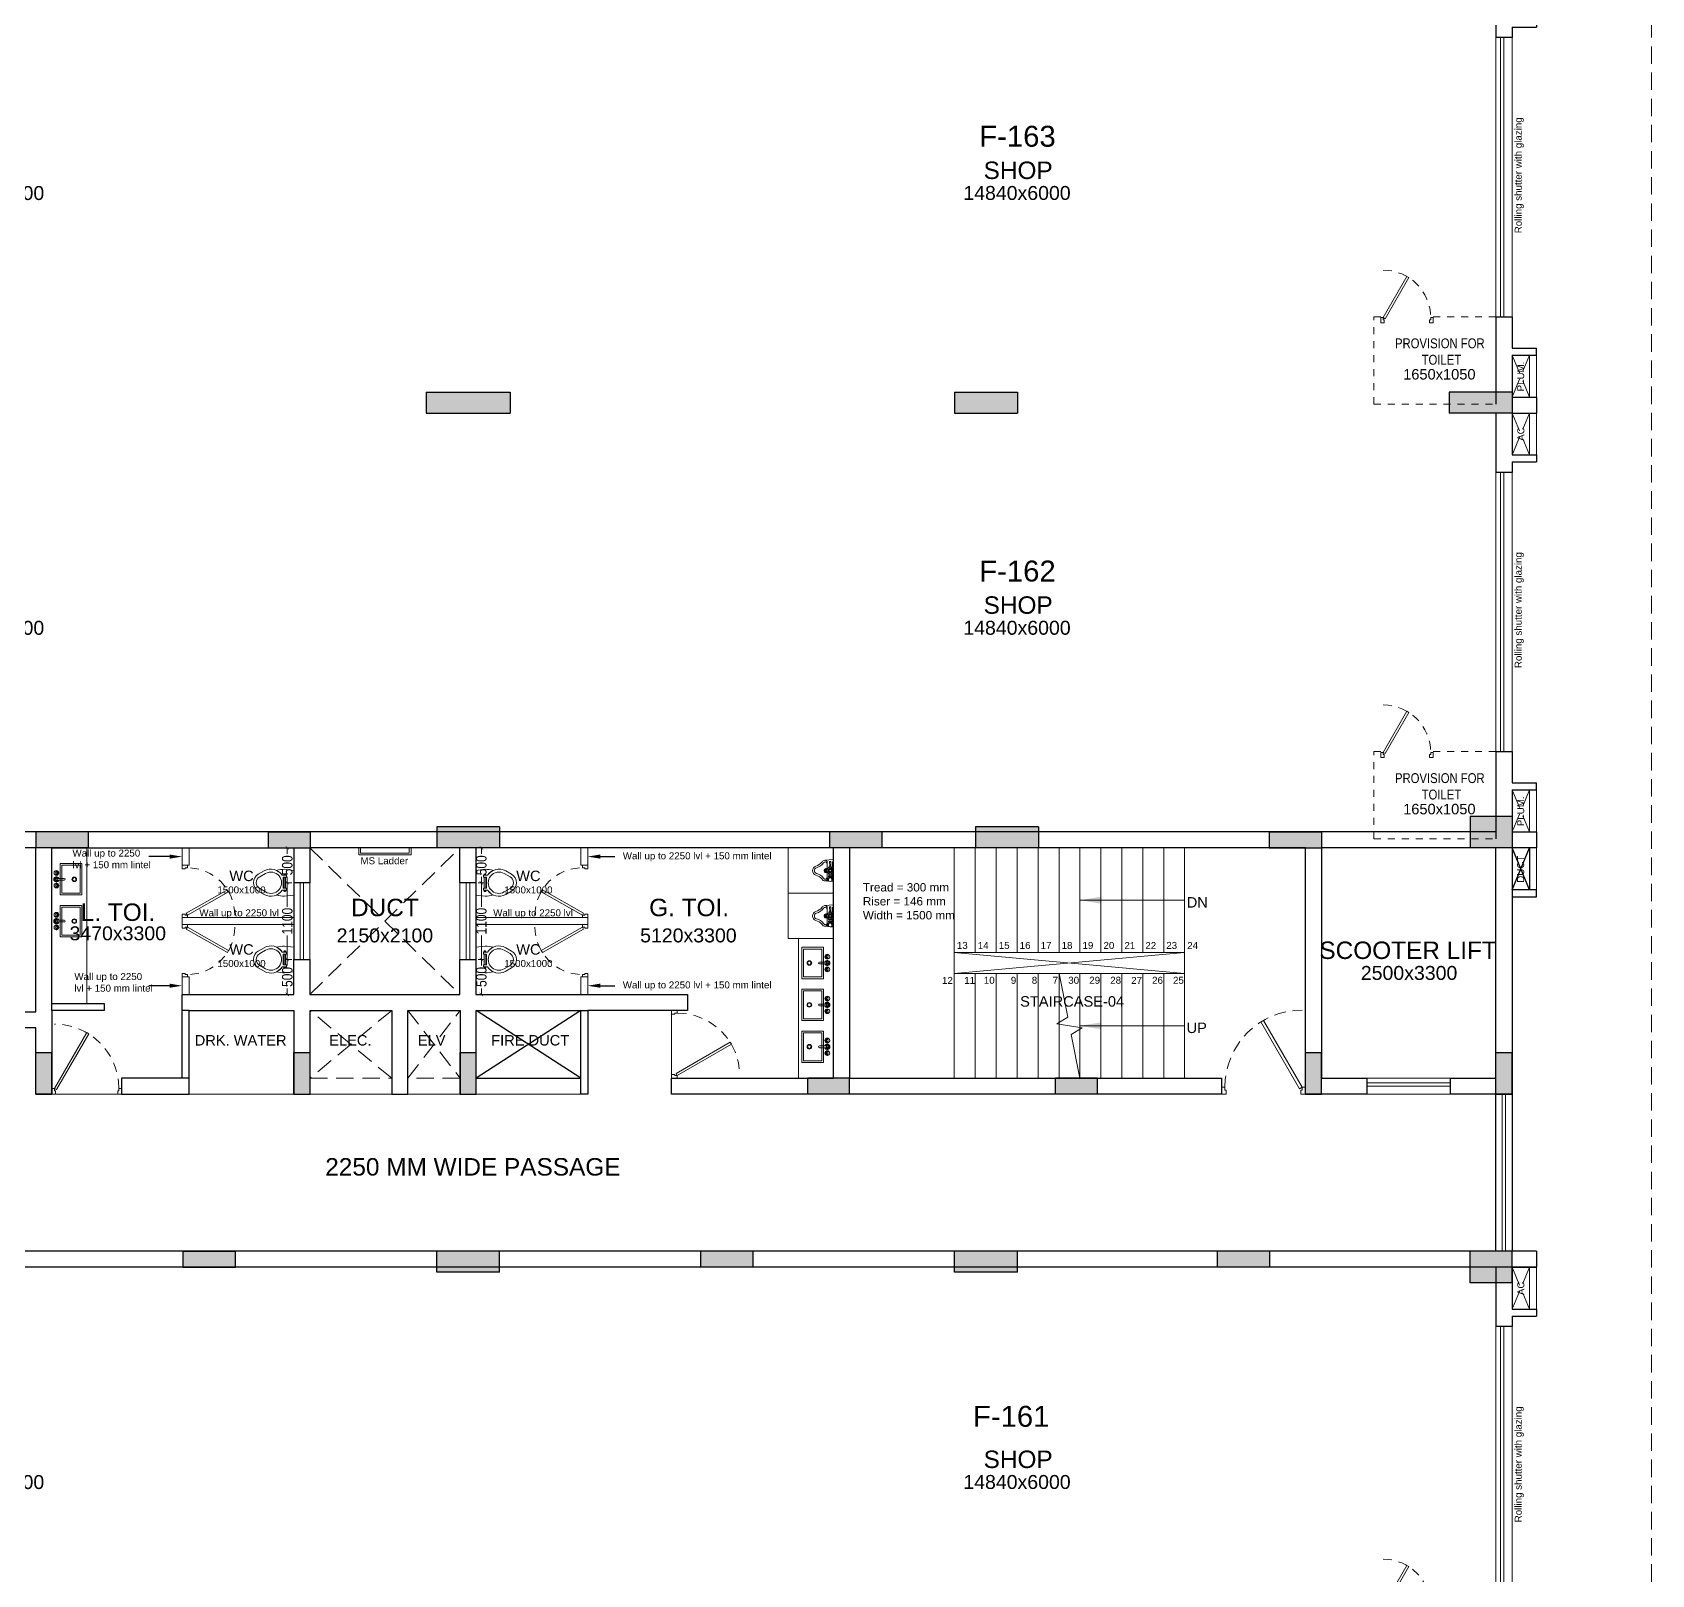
# Model space of a CAD drawing. Header units: metres. Extents: x 9819 to 10514, y 4405 to 4599.
# Drawn here: x 10173.15 to 10196.35, y 4453.6 to 4475.7 of the extents above; entities that cross this region are included whole.
import ezdxf
from ezdxf import colors
from ezdxf.entities.mleader import LeaderData, LeaderLine
from ezdxf.enums import TextEntityAlignment as Align
from ezdxf.math import Vec2, Vec3

# ---------------------------------------------------------------- set-up
doc = ezdxf.new("R2010")
doc.units = ezdxf.units.M
doc.header["$MEASUREMENT"] = 0
doc.header["$PDMODE"] = 35
doc.header["$PDSIZE"] = 0.3
doc.linetypes.add('DASHED2', pattern=[0.375, 0.25, -0.125])
doc.linetypes.add('HIDDEN', pattern=[0.375, 0.25, -0.125])
doc.layers.add('A_COL. NO', color=4, linetype='Continuous')
doc.layers.add('STRU. COL.', color=1, linetype='Continuous')
for name, color, linetype, lineweight in [('A_DIM (INT)', 8, 'Continuous', 5), ('A_DOOR-WIN', 23, 'Continuous', 9), ('A_DOTTED', 8, 'HIDDEN', 0), ('A_GLAZE', 140, 'Continuous', 5), ('A_LEDGE', 252, 'Continuous', 15), ('A_MISC', 8, 'Continuous', 20), ('A_MS', 15, 'Continuous', 9), ('A_PLUMBING FIXTURES', 8, 'Continuous', 15), ('A_SHOP NO.', 113, 'Continuous', 5), ('A_SILL 0.09', 9, 'Continuous', 9), ('A_STAIRS', 21, 'Continuous', 9), ('A_TEXT', 7, 'Continuous', 5), ('A_WALL', 7, 'Continuous', 30), ('A_Wall Hatch', 8, 'Continuous', 5), ('Doorline', 251, 'DASHED2', 13)]:
    doc.layers.add(name, color=color, linetype=linetype, lineweight=lineweight)
doc.layers.get('A_COL. NO').off()
doc.styles.add('A', font='ARIALN.TTF')
doc.styles.get("Standard").update_dxf_attribs({"font": 'arial.ttf'})
doc.dimstyles.new('DIM IN MM', dxfattribs={"dimtxt": 0.18, "dimasz": 0.075, "dimexe": 0.05, "dimexo": 0.05, "dimgap": 0.05, "dimtad": 0, "dimdec": 0, "dimlfac": 1000, "dimzin": 3, "dimdsep": 46, "dimtxsty": 'A', "dimblk1": 'ARCHTICK', "dimblk2": 'ARCHTICK', "dimsah": 1, "dimcen": 0, "dimclrd": 256, "dimclre": 256, "dimclrt": 256, "dimadec": 0, "dimazin": 0, "dimtfac": 1, "dimtdec": 0, "dimtofl": 0, "dimtmove": 1, "dimatfit": 3, "dimfxl": 1, "dimtolj": 1, "dimtzin": 0, "dimlwd": -1, "dimlwe": -1, "dimarcsym": 0})
doc.dimstyles.new('DIM IN MM SMALL', dxfattribs={"dimtxt": 0.15, "dimasz": 0.05, "dimexe": 0.03, "dimexo": 0.03, "dimgap": 0.03, "dimtad": 0, "dimdec": 0, "dimlfac": 1000, "dimzin": 3, "dimdsep": 46, "dimtxsty": 'A', "dimblk": 'ARCHTICK', "dimcen": 0, "dimclrd": 256, "dimclre": 256, "dimclrt": 256, "dimadec": 0, "dimazin": 0, "dimtfac": 1, "dimtdec": 0, "dimtofl": 0, "dimtmove": 1, "dimatfit": 3, "dimfxl": 1, "dimtolj": 1, "dimtzin": 0, "dimlwd": -1, "dimlwe": -1, "dimarcsym": 0})

# ---------------------------------------------------------------- blocks, each defined once
blk = doc.blocks.new('D 750')
at = {"layer": 'A_DOOR-WIN'}
for points in [[(-0.372, 0.665), (-0.035, 0.075), (-0.063, 0.059), (-0.4, 0.649)], [(-0.75, 0.075), (-0.75, 0), (-0.7, 0), (-0.7, 0.043), (-0.715, 0.043), (-0.715, 0.075)], [(0, 0.075), (0, 0), (-0.05, 0), (-0.05, 0.043), (-0.035, 0.043), (-0.035, 0.075)]]:
    blk.add_lwpolyline(points, close=True, dxfattribs=at)
at = {"layer": 'Doorline', "ltscale": 0.5}
blk.add_arc((-0.035, 0.075), 0.68, 90, 180, dxfattribs=at)
blk = doc.blocks.new('Typical shops 1st')
at = {"layer": 'A_DOOR-WIN'}
for p, q in [((30.095, -1.08), (30.095, -5.08)), ((30.145, -1.08), (30.145, -5.08))]:
    blk.add_line(p, q, dxfattribs=at)
at = {"layer": 'A_DOTTED'}
for p, q in [((30.51, -0.23), (30.26, -0.83)), ((30.51, -0.83), (30.26, -0.23)), ((30.51, -5.63), (30.26, -6.23)), ((30.51, -6.23), (30.26, -5.63))]:
    blk.add_line(p, q, dxfattribs=at)
at = {"layer": 'A_LEDGE'}
for p, q in [((30.51, -0.83), (30.51, -0.23)), ((30.61, -0.83), (30.61, -0.23)), ((30.51, -5.63), (30.51, -6.23)), ((30.61, -5.63), (30.61, -6.23))]:
    blk.add_line(p, q, dxfattribs=at)
at = {"layer": 'A_MISC'}
blk.add_line((28.28, -5.08), (28.38, -5.08), dxfattribs=at)
at = {"layer": 'A_MISC', "linetype": 'DASHED2', "ltscale": 0.23}
for p, q in [((28.28, -6.33), (28.28, -5.08)), ((29.13, -5.08), (30.03, -5.08)), ((28.28, -6.33), (30.03, -6.33))]:
    blk.add_line(p, q, dxfattribs=at)
at = {"layer": 'A_SILL 0.09'}
for p, q in [((30.03, -5.08), (30.03, -1.08)), ((30.26, -1.08), (30.26, -5.08))]:
    blk.add_line(p, q, dxfattribs=at)
at = {"layer": 'A_WALL'}
for p, q in [((30.61, 0), (30.61, -0.23)), ((30.03, -0.23), (30.03, -1.08)), ((30.26, -0.23), (30.61, -0.23)), ((30.26, -0.23), (30.26, -0.83)), ((30.26, -0.83), (30.61, -0.83)), ((30.61, -0.83), (30.61, -0.93)), ((30.26, -1.08), (30.03, -1.08)), ((30.26, -0.93), (30.61, -0.93)), ((30.26, -0.93), (30.26, -1.08)), ((30.03, -5.08), (30.03, -6.33)), ((30.03, -5.08), (30.26, -5.08)), ((30.26, -5.08), (30.26, -5.53)), ((30.26, -5.53), (30.61, -5.53)), ((30.61, -5.63), (30.61, -5.53)), ((30.26, -5.63), (30.26, -6.23)), ((30.26, -5.63), (30.61, -5.63)), ((30.26, -6.23), (30.61, -6.23))]:
    blk.add_line(p, q, dxfattribs=at)
at = {"layer": 'A_MISC', "xscale": -1}
blk.add_blockref('D 750', (28.38, -5.167), dxfattribs=at)
at = {"insert": (28.239, -5.39), "char_height": 0.1411, "width": 1.97366, "attachment_point": 1, "style": 'A'}
blk.add_mtext('\\pxqc;PROVISION FOR\\P TOILET ', dxfattribs=at)
at = {"layer": 'A_TEXT'}
for s, p in [('AC', (30.436, -0.531)), ('Rolling shutter with glazing', (30.399, -3.053)), ('PLUM.', (30.434, -5.936))]:
    blk.add_text(s, height=0.1, rotation=90, dxfattribs=at).set_placement(p, align=Align.CENTER)
for s, height, p in [('SHOP', 0.25, (23.185, -3.106)), ('14840x6000', 0.2, (8.463, -3.407)), ('14840x6000', 0.2, (23.168, -3.406)), ('1650x1050', 0.15, (29.219, -5.979))]:
    blk.add_text(s, height=height, dxfattribs=at).set_placement(p, align=Align.CENTER)
blk = doc.blocks.new('_ARCHTICK')
at = {"color": 0, "linetype": 'ByBlock', "const_width": 0.15}
blk.add_lwpolyline([(-0.5, -0.5), (0.5, 0.5)], dxfattribs=at)
blk = doc.blocks.new('D-900')
at = {"layer": 'A_DOOR-WIN'}
for points in [[(0.45, 0.794), (0.035, 0.075), (0.063, 0.059), (0.478, 0.778)], [(0, 0.075), (0, 0), (0.05, 0), (0.05, 0.043), (0.035, 0.043), (0.035, 0.075)], [(0.9, 0.075), (0.9, 0), (0.85, 0), (0.85, 0.043), (0.865, 0.043), (0.865, 0.075)]]:
    blk.add_lwpolyline(points, close=True, dxfattribs=at)
at = {"layer": 'Doorline', "ltscale": 0.5}
blk.add_arc((0.035, 0.075), 0.83, 0, 90, dxfattribs=at)
blk = doc.blocks.new('6P-BAMBI-flat-18')
at = {"ltscale": 0.5}
for p, q in [((0, 0.143), (0, 0.159)), ((0, 0.159), (0.123, 0.149)), ((0, 0.143), (0, 0.117)), ((0, -0.159), (0, 0.117)), ((0.006, 0.147), (0.023, 0.147)), ((0.006, 0.147), (0.006, 0.113)), ((0.006, 0.113), (0.023, 0.113)), ((0.008, 0.13), (0.021, 0.13)), ((0.014, 0.113), (0.014, 0.059)), ((0.023, 0.15), (0.023, 0.11)), ((0.023, 0.15), (0.025, 0.15)), ((0.023, 0.11), (0.028, 0.11)), ((0.025, 0.15), (0.025, 0.11)), ((0.071, 0.088), (0.026, 0.088)), ((0.026, 0.074), (0.026, 0.088)), ((0.071, 0.074), (0.026, 0.074)), ((0.026, 0.05), (0.026, 0.041)), ((0.026, 0.05), (0.07, 0.05)), ((0.028, 0.12), (0.028, 0.103)), ((0.028, 0.088), (0.028, 0.103)), ((0.028, 0.103), (0.069, 0.103)), ((0.033, 0.05), (0.033, 0.074)), ((0.048, 0.076), (0.048, 0.086)), ((0.064, 0.05), (0.064, 0.074)), ((0.068, 0.088), (0.068, 0.103)), ((0.069, 0.12), (0.069, 0.103)), ((0.069, 0.11), (0.08, 0.11)), ((0.07, 0.05), (0.07, 0.041)), ((0.071, 0.15), (0.08, 0.15)), ((0.071, 0.15), (0.071, 0.11)), ((0.071, 0.074), (0.071, 0.088)), ((0.08, 0.15), (0.08, 0.11)), ((0.086, 0.148), (0.08, 0.149)), ((0.08, 0.147), (0.09, 0.147)), ((0.08, 0.113), (0.09, 0.113)), ((0.082, 0.13), (0.088, 0.13)), ((0.09, 0.147), (0.09, 0.113)), ((0.09, 0.021), (0.09, 0.116)), ((0, -0.159), (0.123, -0.149)), ((0.014, -0.115), (0.014, -0.059)), ((0.027, -0.042), (0.027, -0.045)), ((0.037, -0.045), (0.027, -0.045)), ((0.033, -0.045), (0.033, -0.063)), ((0.033, -0.063), (0.035, -0.065)), ((0.063, -0.063), (0.033, -0.063)), ((0.061, -0.065), (0.035, -0.065)), ((0.039, -0.126), (0.041, -0.069)), ((0.039, -0.126), (0.041, -0.128)), ((0.039, -0.126), (0.057, -0.126)), ((0.041, -0.069), (0.055, -0.069)), ((0.041, -0.128), (0.055, -0.128)), ((0.057, -0.126), (0.055, -0.069)), ((0.057, -0.126), (0.055, -0.128)), ((0.059, -0.045), (0.069, -0.045)), ((0.063, -0.063), (0.061, -0.065)), ((0.063, -0.045), (0.063, -0.063)), ((0.069, -0.042), (0.069, -0.045)), ((0.09, -0.116), (0.09, -0.021))]:
    blk.add_line(p, q, dxfattribs=at)
blk.add_lwpolyline([(0.032, -0.009), (0.048, -0.018), (0.064, -0.009), (0.064, 0.009), (0.048, 0.018), (0.032, 0.009)], close=True)
for centre, radius in [((0.048, 0), 0.0469), ((0.048, 0), 0.03), ((0.048, 0), 0.029), ((0.048, 0), 0.019), ((0.048, 0), 0.016), ((0.105, 0.018), 0.004), ((0.105, 0), 0.004), ((0.118, 0.013), 0.004), ((0.123, 0), 0.004), ((0.105, -0.018), 0.004), ((0.118, -0.013), 0.004)]:
    blk.add_circle(centre, radius, dxfattribs=at)
for centre, radius, start, end in [((0.028, 0.138), 0.0223, 157.5879, 202.4121), ((0.028, 0.121), 0.0223, 157.5879, 202.4121), ((0.028, 0.059), 0.014, 180, 261.7868), ((0.001, 0.138), 0.0223, 337.5879, 22.4121), ((0.001, 0.121), 0.0223, 337.5879, 22.4121), ((0.048, 0.103), 0.0519, 63.7158, 116.2842), ((0.037, 0.059), 0.0295, 67.5879, 112.4121), ((0.037, 0.103), 0.0295, 247.5879, 292.4121), ((0.043, 0.02), 0.0304, 97.8129, 124.2621), ((0.059, 0.059), 0.0295, 67.5879, 112.4121), ((0.059, 0.103), 0.0295, 247.5879, 292.4121), ((0.053, 0.02), 0.0304, 55.7379, 82.1871), ((0.102, 0.138), 0.0223, 157.5879, 202.4121), ((0.102, 0.121), 0.0223, 157.5879, 202.4121), ((0.159, 0.11), 0.0773, 171.3259, 171.3813), ((0.068, 0.138), 0.0223, 337.5879, 22.4121), ((0.068, 0.121), 0.0223, 337.5879, 22.4121), ((0.124, 0.115), 0.0341, 91.4853, 177.6343), ((0.1, 0.119), 0.0185, 116.9779, 124.4727), ((0.119, 0.095), 0.0293, 29.0945, 168.479), ((0.105, 0), 0.03, 240, 120), ((0.105, 0), 0.025, 233.1301, 126.8699), ((0.092, 0.013), 0.004, 295.9057, 96.1735), ((0.118, 0.095), 0.0538, 31.6584, 84.8116), ((0.295, 0.223), 0.189, 217.0065, 254.7999), ((0.297, 0.227), 0.168, 217.9141, 254.9362), ((0.232, 0), 0.043, 0, 71.887), ((0.232, 0), 0.068, 0, 71.887), ((0.028, -0.059), 0.014, 94.096, 180), ((0.022, -0.115), 0.008, 180, 270), ((0.038, -0.018), 0.0275, 247.5879, 267.8858), ((0.046, -0.064), 0.00754, 193.7683, 230.2425), ((0.05, -0.064), 0.00754, 309.7575, 346.2317), ((0.059, -0.018), 0.0275, 272.1142, 292.4121), ((0.119, -0.095), 0.0293, 191.521, 330.9055), ((0.124, -0.115), 0.0341, 182.3657, 268.5147), ((0.092, -0.013), 0.004, 263.8265, 64.0943), ((0.118, -0.095), 0.0538, 275.1884, 328.3416), ((0.295, -0.223), 0.189, 105.2001, 142.9935), ((0.297, -0.227), 0.168, 105.0638, 142.0859), ((0.232, 0), 0.043, 288.113, 0), ((0.232, 0), 0.068, 288.113, 0)]:
    blk.add_arc(centre, radius, start, end, dxfattribs=at)
blk = doc.blocks.new('S7-flat-32')
at = {"ltscale": 0.5}
for p, q in [((5388.851, -19005.32), (5388.851, -19004.87)), ((5388.851, -19004.87), (5389.16, -19004.87)), ((5388.851, -19005.32), (5388.851, -19004.87)), ((5388.851, -19004.87), (5389.16, -19004.87)), ((5388.876, -19005.295), (5388.876, -19004.895)), ((5388.876, -19004.895), (5389.135, -19004.895)), ((5388.876, -19005.295), (5388.876, -19004.895)), ((5388.876, -19004.895), (5389.135, -19004.895)), ((5389.135, -19004.895), (5389.135, -19005.295)), ((5389.135, -19004.895), (5389.135, -19005.295)), ((5389.16, -19004.87), (5389.16, -19005.32)), ((5389.16, -19004.87), (5389.16, -19005.32)), ((5389.194, -19005.083), (5389.103, -19005.083)), ((5389.194, -19005.083), (5389.103, -19005.083)), ((5389.103, -19005.108), (5389.194, -19005.108)), ((5389.103, -19005.108), (5389.194, -19005.108)), ((5389.203, -19005.001), (5389.196, -19005.001)), ((5389.203, -19005.001), (5389.196, -19005.001)), ((5389.203, -19005.008), (5389.196, -19005.008)), ((5389.203, -19005.008), (5389.196, -19005.008)), ((5389.212, -19004.993), (5389.212, -19004.986)), ((5389.212, -19004.993), (5389.212, -19004.986)), ((5389.212, -19005.017), (5389.212, -19005.023)), ((5389.212, -19005.017), (5389.212, -19005.023)), ((5389.218, -19004.992), (5389.218, -19004.986)), ((5389.218, -19004.992), (5389.218, -19004.986)), ((5389.218, -19005.016), (5389.218, -19005.023)), ((5389.218, -19005.016), (5389.218, -19005.023)), ((5389.16, -19005.32), (5388.851, -19005.32)), ((5389.16, -19005.32), (5388.851, -19005.32)), ((5389.135, -19005.295), (5388.876, -19005.295)), ((5389.135, -19005.295), (5388.876, -19005.295)), ((5389.203, -19005.183), (5389.196, -19005.183)), ((5389.203, -19005.183), (5389.196, -19005.183)), ((5389.203, -19005.189), (5389.196, -19005.189)), ((5389.203, -19005.189), (5389.196, -19005.189)), ((5389.212, -19005.174), (5389.212, -19005.167)), ((5389.212, -19005.174), (5389.212, -19005.167)), ((5389.212, -19005.198), (5389.212, -19005.205)), ((5389.212, -19005.198), (5389.212, -19005.205)), ((5389.218, -19005.174), (5389.218, -19005.167)), ((5389.218, -19005.174), (5389.218, -19005.167)), ((5389.218, -19005.198), (5389.218, -19005.205)), ((5389.218, -19005.198), (5389.218, -19005.205))]:
    blk.add_line(p, q, dxfattribs=at)
for centre, radius in [((5388.959, -19005.095), 0.0326), ((5388.959, -19005.095), 0.0326), ((5388.959, -19005.095), 0.025), ((5388.959, -19005.095), 0.025), ((5389.215, -19005.005), 0.0344), ((5389.215, -19005.005), 0.0344), ((5389.19, -19005.005), 0.00699), ((5389.19, -19005.005), 0.00699), ((5389.215, -19005.005), 0.0125), ((5389.215, -19005.005), 0.0125), ((5389.215, -19005.095), 0.0125), ((5389.215, -19005.095), 0.0125), ((5389.215, -19004.98), 0.00699), ((5389.215, -19004.98), 0.00699), ((5389.215, -19005.03), 0.00699), ((5389.215, -19005.03), 0.00699), ((5389.215, -19005.186), 0.0344), ((5389.215, -19005.186), 0.0344), ((5389.19, -19005.186), 0.00699), ((5389.19, -19005.186), 0.00699), ((5389.215, -19005.186), 0.0125), ((5389.215, -19005.186), 0.0125), ((5389.215, -19005.161), 0.00699), ((5389.215, -19005.161), 0.00699), ((5389.215, -19005.211), 0.00699), ((5389.215, -19005.211), 0.00699)]:
    blk.add_circle(centre, radius, dxfattribs=at)
for centre, radius, start, end in [((5389.103, -19005.095), 0.0125, 90, 270), ((5389.103, -19005.095), 0.0125, 90, 270), ((5389.215, -19005.095), 0.0375, 199.6514, 160.3603), ((5389.215, -19005.095), 0.0375, 199.6514, 160.3603), ((5389.215, -19005.005), 0.025, 106.2342, 163.9047), ((5389.215, -19005.005), 0.025, 106.2342, 163.9047), ((5389.215, -19005.005), 0.025, 196.12, 254.0884), ((5389.215, -19005.005), 0.025, 196.12, 254.0884), ((5389.215, -19005.095), 0.025, 210.3431, 149.7554), ((5389.215, -19005.095), 0.025, 210.3431, 149.7554), ((5389.215, -19005.186), 0.025, 106.4413, 164.0789), ((5389.215, -19005.186), 0.025, 106.4413, 164.0789), ((5389.215, -19005.186), 0.025, 195.2407, 254.2093), ((5389.215, -19005.186), 0.025, 195.2407, 254.2093)]:
    blk.add_arc(centre, radius, start, end, dxfattribs=at)
blk = doc.blocks.new('S6-flat-17')
for points in [[(-5389.254, -19005.94), (-5389.254, -19006.294), (-5389.12, -19006.308, 0.073039), (-5389.008, -19006.292, -0.137864), (-5389.088, -19006.223), (-5389.114, -19006.223), (-5389.114, -19006.228), (-5389.111, -19006.228, -1), (-5389.139, -19006.228), (-5389.136, -19006.228), (-5389.136, -19006.223), (-5389.147, -19006.223), (-5389.147, -19006.195), (-5389.136, -19006.195), (-5389.136, -19006.038), (-5389.147, -19006.038), (-5389.147, -19006.01), (-5389.136, -19006.01), (-5389.136, -19006.004), (-5389.139, -19006.004, -1), (-5389.111, -19006.004), (-5389.114, -19006.004), (-5389.114, -19006.01), (-5389.088, -19006.01, -0.137864), (-5389.008, -19005.941, 0.073039), (-5389.12, -19005.924)], [(-5389.088, -19006.01), (-5389.147, -19006.01), (-5389.147, -19006.038), (-5389.103, -19006.038), (-5389.103, -19006.195), (-5389.147, -19006.195), (-5389.147, -19006.223), (-5389.088, -19006.223, 0.397822), (-5388.828, -19006.285), (-5388.744, -19006.237, 0.57735), (-5388.744, -19005.996), (-5388.828, -19005.948, 0.397822)], [(-5389.139, -19006.004), (-5389.136, -19006.004), (-5389.111, -19006.004, 1)], [(-5388.849, -19006.249), (-5388.765, -19006.201, 0.57735), (-5388.765, -19006.032), (-5388.849, -19005.984, 1.732051)], [(-5389.139, -19006.228, 1), (-5389.111, -19006.228), (-5389.114, -19006.228)]]:
    blk.add_lwpolyline(points, format="xyb", close=True)
blk.add_lwpolyline([(-5389.136, -19006.038), (-5389.136, -19006.195), (-5389.114, -19006.195), (-5389.114, -19006.038)], close=True)
blk = doc.blocks.new('*D4039')
at = {"layer": 'A_DIM (INT)', "transparency": 16777216}
for p, q in [((10176.863, 4464.013), (10176.77, 4464.013)), ((10176.8, 4464.013), (10176.8, 4463.928)), ((10176.863, 4463.513), (10176.77, 4463.513)), ((10176.8, 4463.513), (10176.8, 4463.597))]:
    blk.add_line(p, q, dxfattribs=at)
at = {"layer": 'Defpoints', "color": 0, "transparency": 16777216}
for p in [(10176.893, 4464.013), (10176.8, 4463.513), (10176.893, 4463.513)]:
    blk.add_point(p, dxfattribs=at)
at = {"layer": 'A_DIM (INT)', "transparency": 16777216, "xscale": 0.05, "yscale": 0.05, "zscale": 0.05}
for p, rotation in [((10176.8, 4464.013), 90), ((10176.8, 4463.513), 270)]:
    blk.add_blockref('_ARCHTICK', p, dxfattribs=dict(at, rotation=rotation))
at = {"layer": 'A_DIM (INT)', "transparency": 16777216, "insert": (10176.8, 4463.763), "char_height": 0.15, "attachment_point": 5, "rotation": 90, "style": 'A'}
blk.add_mtext('\\A1;500', dxfattribs=at)
blk = doc.blocks.new('*D4040')
at = {"layer": 'A_DIM (INT)', "transparency": 16777216}
for p, q in [((10176.863, 4462.413), (10176.77, 4462.413)), ((10176.8, 4462.413), (10176.8, 4462.328)), ((10176.863, 4461.913), (10176.77, 4461.913)), ((10176.8, 4461.913), (10176.8, 4461.997))]:
    blk.add_line(p, q, dxfattribs=at)
at = {"layer": 'Defpoints', "color": 0, "transparency": 16777216}
for p in [(10176.8, 4462.413), (10176.893, 4462.413), (10176.893, 4461.913)]:
    blk.add_point(p, dxfattribs=at)
at = {"layer": 'A_DIM (INT)', "transparency": 16777216, "xscale": 0.05, "yscale": 0.05, "zscale": 0.05}
for p, rotation in [((10176.8, 4462.413), 90), ((10176.8, 4461.913), 270)]:
    blk.add_blockref('_ARCHTICK', p, dxfattribs=dict(at, rotation=rotation))
at = {"layer": 'A_DIM (INT)', "transparency": 16777216, "insert": (10176.8, 4462.163), "char_height": 0.15, "attachment_point": 5, "rotation": 90, "style": 'A'}
blk.add_mtext('\\A1;500', dxfattribs=at)
blk = doc.blocks.new('*D4041')
at = {"layer": 'A_DIM (INT)', "transparency": 16777216}
for p, q in [((10179.533, 4462.413), (10179.61, 4462.413)), ((10179.58, 4462.413), (10179.58, 4462.328)), ((10179.533, 4461.913), (10179.61, 4461.913)), ((10179.58, 4461.913), (10179.58, 4461.997))]:
    blk.add_line(p, q, dxfattribs=at)
at = {"layer": 'Defpoints', "color": 0, "transparency": 16777216}
for p in [(10179.503, 4462.413), (10179.58, 4462.413), (10179.503, 4461.913)]:
    blk.add_point(p, dxfattribs=at)
at = {"layer": 'A_DIM (INT)', "transparency": 16777216, "xscale": 0.05, "yscale": 0.05, "zscale": 0.05}
for p, rotation in [((10179.58, 4462.413), 90), ((10179.58, 4461.913), 270)]:
    blk.add_blockref('_ARCHTICK', p, dxfattribs=dict(at, rotation=rotation))
at = {"layer": 'A_DIM (INT)', "transparency": 16777216, "insert": (10179.58, 4462.163), "char_height": 0.15, "attachment_point": 5, "rotation": 90, "style": 'A'}
blk.add_mtext('\\A1;500', dxfattribs=at)
blk = doc.blocks.new('*D4042')
at = {"layer": 'A_DIM (INT)', "transparency": 16777216}
for p, q in [((10179.533, 4464.013), (10179.61, 4464.013)), ((10179.58, 4464.013), (10179.58, 4463.928)), ((10179.533, 4463.513), (10179.61, 4463.513)), ((10179.58, 4463.513), (10179.58, 4463.597))]:
    blk.add_line(p, q, dxfattribs=at)
at = {"layer": 'Defpoints', "color": 0, "transparency": 16777216}
for p in [(10179.503, 4464.013), (10179.503, 4463.513), (10179.58, 4463.513)]:
    blk.add_point(p, dxfattribs=at)
at = {"layer": 'A_DIM (INT)', "transparency": 16777216, "xscale": 0.05, "yscale": 0.05, "zscale": 0.05}
for p, rotation in [((10179.58, 4464.013), 90), ((10179.58, 4463.513), 270)]:
    blk.add_blockref('_ARCHTICK', p, dxfattribs=dict(at, rotation=rotation))
at = {"layer": 'A_DIM (INT)', "transparency": 16777216, "insert": (10179.58, 4463.763), "char_height": 0.15, "attachment_point": 5, "rotation": 90, "style": 'A'}
blk.add_mtext('\\A1;500', dxfattribs=at)
blk = doc.blocks.new('*D4043')
at = {"layer": 'A_DIM (INT)', "transparency": 16777216}
for p, q in [((10179.533, 4463.513), (10179.61, 4463.513)), ((10179.58, 4463.513), (10179.58, 4463.17)), ((10179.58, 4462.413), (10179.58, 4462.755)), ((10179.533, 4462.413), (10179.61, 4462.413))]:
    blk.add_line(p, q, dxfattribs=at)
at = {"layer": 'Defpoints', "color": 0, "transparency": 16777216}
for p in [(10179.503, 4463.513), (10179.503, 4462.413), (10179.58, 4462.413)]:
    blk.add_point(p, dxfattribs=at)
at = {"layer": 'A_DIM (INT)', "transparency": 16777216, "xscale": 0.05, "yscale": 0.05, "zscale": 0.05}
for p, rotation in [((10179.58, 4463.513), 90), ((10179.58, 4462.413), 270)]:
    blk.add_blockref('_ARCHTICK', p, dxfattribs=dict(at, rotation=rotation))
at = {"layer": 'A_DIM (INT)', "transparency": 16777216, "insert": (10179.58, 4462.963), "char_height": 0.15, "attachment_point": 5, "rotation": 90, "style": 'A'}
blk.add_mtext('\\A1;1100', dxfattribs=at)
blk = doc.blocks.new('*D4044')
at = {"layer": 'A_DIM (INT)', "transparency": 16777216}
for p, q in [((10176.863, 4463.513), (10176.77, 4463.513)), ((10176.8, 4463.513), (10176.8, 4463.17)), ((10176.8, 4462.413), (10176.8, 4462.755)), ((10176.863, 4462.413), (10176.77, 4462.413))]:
    blk.add_line(p, q, dxfattribs=at)
at = {"layer": 'Defpoints', "color": 0, "transparency": 16777216}
for p in [(10176.8, 4463.513), (10176.893, 4463.513), (10176.893, 4462.413)]:
    blk.add_point(p, dxfattribs=at)
at = {"layer": 'A_DIM (INT)', "transparency": 16777216, "xscale": 0.05, "yscale": 0.05, "zscale": 0.05}
for p, rotation in [((10176.8, 4463.513), 90), ((10176.8, 4462.413), 270)]:
    blk.add_blockref('_ARCHTICK', p, dxfattribs=dict(at, rotation=rotation))
at = {"layer": 'A_DIM (INT)', "transparency": 16777216, "insert": (10176.8, 4462.963), "char_height": 0.15, "attachment_point": 5, "rotation": 90, "style": 'A'}
blk.add_mtext('\\A1;1100', dxfattribs=at)
blk = doc.blocks.new('col')
at = {"linetype": 'Continuous'}
blk.add_hatch(color=256, dxfattribs=at).paths.add_polyline_path([(0, 0), (1, 0), (1, 1), (0, 1), (0, 0)])
at = {"linetype": 'Continuous', "lineweight": 25}
for p, q in [((0, 1), (1, 1)), ((0, 1), (0, 0)), ((1, 1), (1, 0)), ((0, 0), (1, 0))]:
    blk.add_line(p, q, dxfattribs=at)
blk = doc.blocks.new('WING-F REVISED COLU.')
at = {"layer": 'STRU. COL.', "zscale": 0.23}
for p, xscale, yscale in [((5546.898, -8860.856), 1.2, 0.3), ((5554.468, -8860.856), 0.9, 0.3), ((5562.453, -8860.856), -0.9, 0.3), ((5547.948, -8867.086), -0.9, 0.3), ((5555.668, -8867.086), -0.9, 0.3), ((5562.453, -8867.086), -0.6, 0.45), ((5544.633, -8867.086), 0.6, 0.23), ((5553.423, -8867.086), -0.75, 0.23)]:
    blk.add_blockref('col', p, dxfattribs=dict(at, xscale=xscale, yscale=yscale))
at = {"layer": 'STRU. COL.'}
for p, xscale, yscale, zscale, rotation in [((5541.303, -8866.856), 0.2300000000000001, 0.7500000000000002, 0.2300000000000001, 270), ((5559.723, -8866.856), -0.2300000000000001, 0.7500000000000004, 0.23, 90), ((5541.533, -8870.616), 0.6000000000000001, 0.2300000000000001, 0.23, 90), ((5545.233, -8870.616), 0.6000000000000001, 0.2300000000000001, 0.23, 90), ((5547.613, -8870.616), 0.6000000000000001, 0.2300000000000001, 0.23, 90), ((5559.723, -8870.616), 0.6000000000000001, 0.2300000000000001, 0.23, 90), ((5562.453, -8870.616), 0.6000000000000001, 0.2300000000000001, 0.23, 90), ((5552.963, -8870.386), 0.6, 0.23, 0.23, 180), ((5556.515, -8870.386), 0.6, 0.23, 0.23, 180), ((5543.413, -8872.866), -0.75, 0.23, 0.23, 180), ((5547.948, -8872.866), 0.9, 0.3, 0.23, 180), ((5551.583, -8872.866), 0.75, 0.23, 0.23, 180), ((5555.368, -8872.866), 0.9, 0.3, 0.23, 180), ((5558.985, -8872.866), 0.75, 0.23, 0.23, 180), ((5562.453, -8872.866), 0.6, 0.45, 0.23, 180)]:
    blk.add_blockref('col', p, dxfattribs=dict(at, xscale=xscale, yscale=yscale, zscale=zscale, rotation=rotation))

msp = doc.modelspace()

# ---------------------------------------------------------------- linework, layer by layer
at = {"layer": 'A_DOOR-WIN'}
for p, q in [((10193.4655, 4460.6478), (10192.2655, 4460.6478)), ((10193.4655, 4460.5978), (10192.2655, 4460.5978))]:
    msp.add_line(p, q, dxfattribs=at)
at = {"layer": 'A_DOTTED'}
for p, q in [((10177.1231, 4464.0128), (10179.2731, 4461.9128)), ((10177.1231, 4461.9128), (10179.2731, 4464.0128))]:
    msp.add_line(p, q, dxfattribs=at)
for points in [[(10194.3455, 4418.6228), (10196.3455, 4418.6228), (10196.3455, 4496.9328), (10162.4355, 4496.9328), (10162.4355, 4464.2428), (10150.6355, 4464.2428), (10150.6355, 4496.9328), (10116.7255, 4496.9328), (10116.7255, 4464.2428), (10104.9255, 4464.2428), (10104.9255, 4496.9328), (10071.0155, 4496.9328), (10071.0155, 4424.8528), (10104.9255, 4424.8528), (10104.9255, 4458.0028), (10116.7255, 4458.0028), (10116.7255, 4418.6228), (10150.6355, 4418.6228), (10150.6355, 4458.0028), (10162.4355, 4458.0028), (10162.4355, 4418.6228), (10196.3455, 4418.6228)], [(10178.2955, 4461.6828), (10177.1255, 4460.7128), (10178.2955, 4460.7128), (10177.1255, 4461.6828)], [(10178.5255, 4461.6828), (10179.2755, 4460.7128), (10178.5255, 4460.7128), (10179.2755, 4461.6828)]]:
    msp.add_lwpolyline(points, dxfattribs=at)
at = {"layer": 'A_DOTTED', "linetype": 'Continuous'}
for points in [[(10186.3555, 4464.0128), (10186.3555, 4462.5128), (10189.6555, 4462.2128), (10189.6555, 4460.7128)], [(10189.6555, 4464.0128), (10189.6555, 4462.5128), (10186.3555, 4462.2128), (10186.3555, 4460.7128)]]:
    msp.add_lwpolyline(points, dxfattribs=at)
at = {"layer": 'A_GLAZE'}
for p, q in [((10176.9831, 4462.4128), (10176.9831, 4463.5128)), ((10177.0331, 4462.4128), (10177.0331, 4463.5128)), ((10179.3631, 4462.4128), (10179.3631, 4463.5128)), ((10179.4131, 4462.4128), (10179.4131, 4463.5128)), ((10194.2024, 4460.4828), (10194.2024, 4458.2328)), ((10194.2524, 4460.4828), (10194.2524, 4458.2328))]:
    msp.add_line(p, q, dxfattribs=at)
at = {"layer": 'A_LEDGE'}
msp.add_line((10194.6955, 4463.4128), (10194.6955, 4464.0128), dxfattribs=at)
at = {"layer": 'A_MS'}
msp.add_lwpolyline([(10177.8481, 4464.0128), (10177.8481, 4463.9378), (10178.5481, 4463.9378), (10178.5481, 4464.0128), (10178.5731, 4464.0128), (10178.5731, 4463.9128), (10177.8231, 4463.9128), (10177.8231, 4464.0128)], close=True, dxfattribs=at)
at = {"layer": 'A_PLUMBING FIXTURES', "ltscale": 0.5}
msp.add_line((10173.9255, 4464.0128), (10173.9255, 4461.7828), dxfattribs=at)
at = {"layer": 'A_PLUMBING FIXTURES'}
msp.add_line((10184.1255, 4462.7128), (10184.1255, 4460.7128), dxfattribs=at)
for points in [[(10184.6255, 4464.0128), (10183.9755, 4464.0128), (10183.9755, 4463.3628), (10184.6255, 4463.3628)], [(10184.6255, 4463.3628), (10183.9755, 4463.3628), (10183.9755, 4462.7128), (10184.6255, 4462.7128)]]:
    msp.add_lwpolyline(points, close=True, dxfattribs=at)
at = {"layer": 'A_SILL 0.09'}
for p, q in [((10177.1231, 4462.4128), (10177.1231, 4463.5128)), ((10179.2731, 4462.4128), (10179.2731, 4463.5128)), ((10182.3055, 4460.7128), (10182.3055, 4461.6828)), ((10192.2655, 4460.7128), (10193.4655, 4460.7128)), ((10174.4255, 4460.4828), (10173.4255, 4460.4828)), ((10176.8955, 4460.4828), (10175.3955, 4460.4828)), ((10178.2955, 4460.4828), (10177.1255, 4460.4828)), ((10179.2755, 4460.4828), (10178.5255, 4460.4828)), ((10181.0055, 4460.4828), (10179.5055, 4460.4828)), ((10193.4655, 4460.4828), (10192.2655, 4460.4828)), ((10194.1155, 4460.4828), (10194.1155, 4458.2328)), ((10194.3455, 4460.4828), (10194.3455, 4458.2328))]:
    msp.add_line(p, q, dxfattribs=at)
at = {"layer": 'A_STAIRS'}
for p, q in [((10186.6555, 4462.5128), (10186.6555, 4464.0128)), ((10186.9555, 4462.5128), (10186.9555, 4464.0128)), ((10187.2555, 4462.5128), (10187.2555, 4464.0128)), ((10187.5555, 4462.5128), (10187.5555, 4464.0128)), ((10187.8555, 4462.5128), (10187.8555, 4464.0128)), ((10188.1555, 4462.5128), (10188.1555, 4464.0128)), ((10188.4555, 4462.5128), (10188.4555, 4464.0128)), ((10188.7555, 4462.5128), (10188.7555, 4464.0128)), ((10189.0555, 4462.5128), (10189.0555, 4464.0128)), ((10189.3555, 4462.5128), (10189.3555, 4464.0128)), ((10186.6555, 4462.2128), (10186.6555, 4460.7128)), ((10186.9555, 4462.2128), (10186.9555, 4460.7128)), ((10187.2555, 4462.2128), (10187.2555, 4460.7128)), ((10187.5555, 4462.2128), (10187.5555, 4460.7128)), ((10188.4555, 4462.2128), (10188.4555, 4460.7128)), ((10188.7555, 4462.2128), (10188.7555, 4460.7128)), ((10189.0555, 4462.2128), (10189.0555, 4460.7128)), ((10189.3555, 4462.2128), (10189.3555, 4460.7128))]:
    msp.add_line(p, q, dxfattribs=at)
msp.add_lwpolyline([(10189.6555, 4462.2128), (10186.3555, 4462.2128), (10186.3555, 4462.5128), (10189.6555, 4462.5128)], close=True, dxfattribs=at)
at = {"layer": 'A_STAIRS', "linetype": 'Continuous'}
msp.add_lwpolyline([(10187.8555, 4460.7128), (10187.8555, 4462.2128), (10187.981, 4461.5854), (10187.8248, 4461.4904), (10188.1861, 4461.4352), (10188.03, 4461.3402), (10188.1555, 4460.7128), (10188.1555, 4462.2128)], dxfattribs=at)
at = {"layer": 'A_WALL'}
for p, q in [((10194.1155, 4464.2428), (10164.6655, 4464.2428)), ((10194.6955, 4458.2328), (10164.0855, 4458.2328)), ((10194.6955, 4458.0028), (10164.0855, 4458.0028))]:
    msp.add_line(p, q, dxfattribs=at)
for points in [[(10194.6955, 4464.2428), (10194.6955, 4464.0128), (10194.3455, 4464.0128), (10194.3455, 4463.4128), (10194.5955, 4464.0128), (10194.5955, 4463.4128), (10194.3455, 4464.0128)], [(10173.4255, 4461.6828), (10173.4255, 4460.4828), (10173.1955, 4460.4828), (10173.1955, 4461.4328), (10172.6455, 4461.4328), (10172.6455, 4461.6628), (10173.1955, 4461.6628), (10173.1955, 4464.0128), (10171.1955, 4464.0128), (10171.1955, 4461.6628), (10171.7455, 4461.6628), (10171.7455, 4461.4328), (10171.1955, 4461.4328), (10171.1955, 4460.4828), (10166.0355, 4460.4828), (10166.0355, 4460.7128), (10170.9655, 4460.7128), (10170.9655, 4464.0128), (10164.6655, 4464.0128), (10164.6655, 4460.7128), (10165.0355, 4460.7128), (10165.0355, 4460.4828), (10164.4355, 4460.4828), (10164.4355, 4463.3128)], [(10173.4255, 4461.7828), (10173.4255, 4464.0128), (10176.8931, 4464.0128), (10176.8931, 4463.5128), (10176.8931, 4462.4128)], [(10194.3455, 4463.3128), (10194.3455, 4460.4828), (10193.4655, 4460.4828), (10193.4655, 4460.7128), (10194.1155, 4460.7128), (10194.1155, 4464.0128), (10191.6155, 4464.0128), (10191.6155, 4460.7128), (10192.2655, 4460.7128), (10192.2655, 4460.4828), (10191.3855, 4460.4828), (10191.3855, 4464.0128), (10184.8555, 4464.0128), (10184.8555, 4460.7128), (10190.1855, 4460.7128), (10190.1855, 4460.4828), (10182.3055, 4460.4828), (10182.3055, 4460.7128), (10184.6255, 4460.7128), (10184.6255, 4464.0128), (10179.5031, 4464.0128), (10179.5031, 4463.5128), (10179.2731, 4463.5128), (10179.2731, 4464.0128), (10177.1231, 4464.0128), (10177.1231, 4463.5128), (10176.8931, 4463.5128)], [(10179.5031, 4463.5128), (10179.5031, 4462.4128), (10179.5031, 4461.9128), (10181.1031, 4461.9128)], [(10175.3955, 4460.7128), (10175.2955, 4460.7128), (10175.2955, 4461.9128), (10176.8931, 4461.9128), (10176.8931, 4462.4128), (10177.1231, 4462.4128), (10177.1231, 4461.9128), (10179.2731, 4461.9128), (10179.2731, 4462.4128), (10179.5031, 4462.4128)], [(10181.1055, 4461.9128), (10182.5355, 4461.9128), (10182.5355, 4461.6828), (10181.1055, 4461.6828)], [(10175.2955, 4460.7128), (10174.4255, 4460.7128), (10174.4255, 4460.4828), (10175.3955, 4460.4828), (10175.3955, 4461.6828), (10175.2955, 4461.6828)], [(10175.3955, 4461.6828), (10176.8955, 4461.6828), (10176.8955, 4460.4828), (10177.1255, 4460.4828), (10177.1255, 4461.6828), (10178.2955, 4461.6828), (10178.2955, 4460.4828), (10178.5255, 4460.4828), (10178.5255, 4461.6828), (10179.2755, 4461.6828), (10179.2755, 4460.4828), (10179.5055, 4460.4828), (10179.5055, 4461.6828), (10181.0055, 4461.6828), (10179.5055, 4460.7128), (10181.0055, 4460.7128), (10179.5055, 4461.6828)]]:
    msp.add_lwpolyline(points, dxfattribs=at)
at = {"layer": 'A_WALL', "lineweight": 20}
for points in [[(10175.2931, 4463.7628), (10175.2931, 4464.0128), (10175.3931, 4464.0128), (10175.3931, 4463.7628)], [(10181.1031, 4463.7628), (10181.1031, 4464.0128), (10181.0031, 4464.0128), (10181.0031, 4463.7628)], [(10176.8931, 4463.0128), (10176.8931, 4462.9128), (10175.2931, 4462.9128), (10175.2931, 4463.0128)], [(10179.5031, 4463.0128), (10179.5031, 4462.9128), (10181.1031, 4462.9128), (10181.1031, 4463.0128)], [(10175.2931, 4462.1628), (10175.2931, 4461.9128), (10175.3931, 4461.9128), (10175.3931, 4462.1628)], [(10181.1031, 4462.1628), (10181.1031, 4461.9128), (10181.0031, 4461.9128), (10181.0031, 4462.1628)]]:
    msp.add_lwpolyline(points, close=True, dxfattribs=at)
at = {"layer": 'A_WALL'}
for points in [[(10194.3455, 4463.4128), (10194.3455, 4463.3128), (10194.6955, 4463.3128), (10194.6955, 4463.4128)], [(10174.1755, 4461.6828), (10173.4255, 4461.6828), (10173.4255, 4461.7828), (10174.1755, 4461.7828)], [(10181.0055, 4460.4828), (10181.0055, 4461.6828), (10181.1055, 4461.6828), (10181.1055, 4460.4828)], [(10194.1155, 4460.4828), (10194.3455, 4460.4828), (10194.3455, 4458.2328), (10194.1155, 4458.2328)]]:
    msp.add_lwpolyline(points, close=True, dxfattribs=at)

# ---------------------------------------------------------------- block references
at = {"layer": 'A_COL. NO'}
msp.add_blockref('WING-F REVISED COLU.', (4631.8927, 13331.0986), dxfattribs=at)
at = {"layer": 'A_DOOR-WIN'}
for p, rotation in [((10175.2931, 4463.0128), 270), ((10181.1031, 4462.9128), 90.00000000000001)]:
    msp.add_blockref('D 750', p, dxfattribs=dict(at, rotation=rotation))
at = {"layer": 'A_DOOR-WIN', "xscale": -1}
for p, rotation in [((10181.1031, 4463.0128), 90), ((10175.2931, 4462.9128), 270)]:
    msp.add_blockref('D 750', p, dxfattribs=dict(at, rotation=rotation))
at = {"layer": 'A_DOOR-WIN', "xscale": -1.077777777727252, "yscale": 1.077777777727252, "zscale": 1.077777777727252, "rotation": 270}
msp.add_blockref('D-900', (10182.3055, 4460.7128), dxfattribs=at)
at = {"layer": 'A_DOOR-WIN'}
for p, xscale, yscale, zscale in [((10191.3855, 4460.4828), -1.333333333270275, 1.333333333270275, 1.333333333270275), ((10173.4255, 4460.4828), 1.111111111037728, 1.111111111037728, 1.111111111037728)]:
    msp.add_blockref('D-900', p, dxfattribs=dict(at, xscale=xscale, yscale=yscale, zscale=zscale))
at = {"layer": 'A_PLUMBING FIXTURES', "ltscale": 0.5}
for name, p, rotation in [('S7-flat-32', (15562.2872, -14541.6513), 179.9987345913262), ('S6-flat-17', (15568.9666, 23469.5703), 359.9993672955499), ('6P-BAMBI-flat-18', (10184.6255, 4463.6878), 179.9993672955496), ('S7-flat-32', (15562.2872, -14542.2513), 179.9987345913262), ('6P-BAMBI-flat-18', (10184.6255, 4463.0378), 179.9993672955496), ('S6-flat-17', (15568.9666, 23468.4703), 359.9993672955499), ('S7-flat-32', (4795.7405, 23467.577), 359.9987345913262), ('S7-flat-32', (4795.7405, 23466.977), 359.9987345913262), ('S7-flat-32', (4795.7405, 23466.377), 359.9987345913262)]:
    msp.add_blockref(name, p, dxfattribs=dict(at, rotation=rotation))
at = {"layer": 'A_PLUMBING FIXTURES', "ltscale": 0.5, "xscale": -1, "rotation": 0.0006327044501919231}
for p in [(4787.4295, 23469.5703), (4787.4295, 23468.4703)]:
    msp.add_blockref('S6-flat-17', p, dxfattribs=at)
at = {"layer": 'A_Wall Hatch'}
for p in [(10164.0855, 4476.7028), (10164.0855, 4470.4728), (10164.0855, 4458.2328)]:
    msp.add_blockref('Typical shops 1st', p, dxfattribs=at)

# ---------------------------------------------------------------- texts
at = {"layer": 'A_MS', "insert": (10177.8478, 4463.8785), "char_height": 0.1, "attachment_point": 1}
msp.add_mtext_dynamic_manual_height_columns('MS Ladder', width=0.731806, gutter_width=2.2347, heights=[0], dxfattribs=at)
at = {"layer": 'A_SHOP NO.'}
for s, p in [('F-163', (10187.261, 4474.0593)), ('F-162', (10187.261, 4467.8293)), ('F-161', (10187.1708, 4455.7178))]:
    msp.add_text(s, height=0.3, dxfattribs=at).set_placement(p, align=Align.CENTER)
at = {"layer": 'A_STAIRS'}
for s, p in [('13', (10186.5479, 4462.5653)), ('14', (10186.8479, 4462.5635)), ('15', (10187.1479, 4462.5652)), ('16', (10187.4479, 4462.5652)), ('17', (10187.7479, 4462.5635)), ('18', (10188.0479, 4462.5652)), ('19', (10188.3479, 4462.5652)), ('20', (10188.6479, 4462.5652)), ('21', (10188.9479, 4462.5635)), ('22', (10189.2479, 4462.5635)), ('23', (10189.5479, 4462.5653)), ('24', (10189.8479, 4462.5635))]:
    msp.add_text(s, height=0.1, dxfattribs=at).set_placement(p, align=Align.RIGHT)
for s, p in [('12', (10186.1794, 4462.0636)), ('11', (10186.4977, 4462.0636)), ('10', (10186.7787, 4462.0653)), ('9', (10187.1653, 4462.0653)), ('8', (10187.4654, 4462.0653)), ('7', (10187.7647, 4462.0653)), ('30', (10187.9881, 4462.0654)), ('29', (10188.2893, 4462.0653)), ('28', (10188.5893, 4462.0653)), ('27', (10188.8895, 4462.0636)), ('26', (10189.1896, 4462.0653)), ('25', (10189.4888, 4462.0653))]:
    msp.add_text(s, height=0.1, dxfattribs=at).set_placement(p)
at = {"layer": 'A_TEXT'}
for s, height, p in [('Wall up to 2250 lvl + 150 mm lintel', 0.1, (10182.6718, 4463.849)), ('WC', 0.15, (10176.1439, 4463.5365)), ('WC', 0.15, (10180.2539, 4463.5365)), ('1500x1000', 0.1, (10176.1439, 4463.3602)), ('DUCT', 0.25, (10178.1981, 4463.0336)), ('1500x1000', 0.1, (10180.2539, 4463.3602)), ('G. TOI.', 0.25, (10182.5562, 4463.0336)), ('DN', 0.15, (10189.8367, 4463.1568)), ('L. TOI.', 0.25, (10174.3742, 4462.966)), ('Wall up to 2250 lvl', 0.1, (10176.1102, 4463.032)), ('Wall up to 2250 lvl', 0.1, (10180.3201, 4463.032)), ('3470x3300', 0.2, (10174.3711, 4462.6884)), ('2150x2100', 0.2, (10178.1981, 4462.6586)), ('5120x3300', 0.2, (10182.5462, 4462.6586)), ('WC', 0.15, (10176.1439, 4462.4827)), ('WC', 0.15, (10180.2539, 4462.4827)), ('SCOOTER LIFT', 0.25, (10192.8568, 4462.4208)), ('1500x1000', 0.1, (10176.1439, 4462.3064)), ('1500x1000', 0.1, (10180.2539, 4462.3064)), ('2500x3300', 0.2, (10192.8707, 4462.1208)), ('Wall up to 2250 lvl + 150 mm lintel', 0.1, (10182.6718, 4461.999)), ('STAIRCASE-04', 0.15, (10188.0438, 4461.7378)), ('UP', 0.15, (10189.8283, 4461.3594)), ('DRK. WATER', 0.15, (10176.1311, 4461.1807)), ('ELEC.', 0.15, (10177.7035, 4461.1807)), ('ELV', 0.15, (10178.8684, 4461.1807)), ('FIRE DUCT', 0.15, (10180.2795, 4461.1807)), ('2250 MM WIDE PASSAGE', 0.25, (10179.4586, 4459.3176))]:
    msp.add_text(s, height=height, dxfattribs=at).set_placement(p, align=Align.CENTER)
msp.add_text('DUCT', height=0.1, rotation=90, dxfattribs=at).set_placement((10194.5193, 4463.7072), align=Align.CENTER)
at = {"layer": 'A_TEXT', "char_height": 0.1, "attachment_point": 1}
for insert in [(10173.7223, 4463.9879), (10173.7496, 4462.219)]:
    msp.add_mtext_dynamic_manual_height_columns('Wall up to 2250 lvl + 150 mm lintel', width=1.136247, gutter_width=1, heights=[0.399], dxfattribs=dict(at, insert=insert))
at = {"layer": 'A_TEXT', "insert": (10185.8765, 4463.5081), "char_height": 0.12, "width": 1.661733, "attachment_point": 2}
msp.add_mtext('\\pxql;Tread = 300 mm\\PRiser = 146 mm\\PWidth = 1500 mm', dxfattribs=at)

# ---------------------------------------------------------------- dimensions: what is measured, and where the dimension line sits
at = {"layer": 'A_DIM (INT)'}
for base, p1, p2, picture, middle in [((10176.8001, 4463.5128), (10176.8931, 4464.0128), (10176.8931, 4463.5128), '*D4039', (10176.8001, 4463.7628)), ((10179.5802, 4463.5128), (10179.5031, 4464.0128), (10179.5031, 4463.5128), '*D4042', (10179.5802, 4463.7628)), ((10176.8001, 4463.5128), (10176.8931, 4462.4128), (10176.8931, 4463.5128), '*D4044', (10176.8001, 4462.9628)), ((10179.5802, 4462.4128), (10179.5031, 4463.5128), (10179.503, 4462.4128), '*D4043', (10179.5802, 4462.9628)), ((10176.8001, 4462.4128), (10176.8931, 4461.9128), (10176.8931, 4462.4128), '*D4040', (10176.8001, 4462.1628)), ((10179.5802, 4462.4128), (10179.5031, 4461.9128), (10179.5031, 4462.4128), '*D4041', (10179.5802, 4462.1628))]:
    dim = msp.add_linear_dim(base=base, p1=p1, p2=p2, angle=90, dimstyle='DIM IN MM SMALL', override={"dimpost": '\\X'}, dxfattribs=at)
    dim.commit()
    dim.dimension.update_dxf_attribs({"geometry": picture, "text_midpoint": middle})

# ---------------------------------------------------------------- leaders
at = {"layer": 'A_STAIRS'}
for points in [[(10188.1555, 4463.2628), (10189.6555, 4463.2628)], [(10188.1555, 4461.4628), (10189.6555, 4461.4628)]]:
    msp.add_leader(points, dimstyle='DIM IN MM', override={"dimasz": 0.3, "dimgap": 0.05, "dimtad": 0}, dxfattribs=at)
at = {"layer": 'A_WALL'}
ml = msp.add_multileader_mtext('Standard', dxfattribs=at)
ml.set_content('', color=256)
ml.set_leader_properties()
ml.build(insert=Vec2(0, 0))
ml.multileader.update_dxf_attribs({"text_right_attachment_type": 6, "text_top_attachment_type": 0, "text_bottom_attachment_type": 0, "dogleg_length": 0.01, "arrow_head_size": 0.18})
ctx = ml.context
ctx.base_point, ctx.char_height, ctx.arrow_head_size, ctx.landing_gap_size, ctx.plane_origin = Vec3(10174.7246, 4463.9778), 0.18, 0.18, 0.09, Vec3(10175.2931, 4463.8878)
ctx.right_attachment, ctx.top_attachment, ctx.bottom_attachment, ctx.text_align_type, ctx.attachment_type = 6, 0, 0, 2, 2
notes = []
notes.append((ctx, [(0, (1, 1, 0), (10174.9146, 4463.8878), (-1, 0), 0.01, [(0, [(10175.2931, 4463.8878)], 256, [])])]))
ctx.mtext.insert, ctx.mtext.alignment, ctx.mtext.flow_direction = Vec3(10174.8146, 4464.0678), 3, 5
ml = msp.add_multileader_mtext('Standard', dxfattribs=at)
ml.set_content('', color=256)
ml.set_leader_properties()
ml.build(insert=Vec2(0, 0))
ml.multileader.update_dxf_attribs({"text_right_attachment_type": 6, "text_top_attachment_type": 0, "text_bottom_attachment_type": 0, "dogleg_length": 0.01, "arrow_head_size": 0.18})
ctx = ml.context
ctx.base_point, ctx.char_height, ctx.arrow_head_size, ctx.landing_gap_size, ctx.plane_origin = Vec3(10181.4915, 4463.8878), 0.18, 0.18, 0.09, Vec3(10181.1031, 4463.8878)
ctx.right_attachment, ctx.top_attachment, ctx.bottom_attachment, ctx.attachment_type = 6, 0, 0, 2
notes.append((ctx, [(0, (1, 1, 0), (10181.4815, 4463.8878), (1, 0), 0.01, [(0, [(10181.1031, 4463.8878)], 256, [])])]))
ctx.mtext.insert, ctx.mtext.flow_direction = Vec3(10181.5815, 4463.9778), 5
ml = msp.add_multileader_mtext('Standard', dxfattribs=at)
ml.set_content('', color=256)
ml.set_leader_properties()
ml.build(insert=Vec2(0, 0))
ml.multileader.update_dxf_attribs({"text_right_attachment_type": 6, "text_top_attachment_type": 0, "text_bottom_attachment_type": 0, "dogleg_length": 0.01, "arrow_head_size": 0.18})
ctx = ml.context
ctx.base_point, ctx.char_height, ctx.arrow_head_size, ctx.landing_gap_size, ctx.plane_origin = Vec3(10174.7246, 4462.1278), 0.18, 0.18, 0.09, Vec3(10175.2931, 4462.0378)
ctx.right_attachment, ctx.top_attachment, ctx.bottom_attachment, ctx.text_align_type, ctx.attachment_type = 6, 0, 0, 2, 2
notes.append((ctx, [(0, (1, 1, 0), (10174.9146, 4462.0378), (-1, 0), 0.01, [(0, [(10175.2931, 4462.0378)], 256, [])])]))
ctx.mtext.insert, ctx.mtext.alignment, ctx.mtext.flow_direction = Vec3(10174.8146, 4462.2178), 3, 5
ml = msp.add_multileader_mtext('Standard', dxfattribs=at)
ml.set_content('', color=256)
ml.set_leader_properties()
ml.build(insert=Vec2(0, 0))
ml.multileader.update_dxf_attribs({"text_right_attachment_type": 6, "text_top_attachment_type": 0, "text_bottom_attachment_type": 0, "dogleg_length": 0.01, "arrow_head_size": 0.18})
ctx = ml.context
ctx.base_point, ctx.char_height, ctx.arrow_head_size, ctx.landing_gap_size, ctx.plane_origin = Vec3(10181.4915, 4462.0378), 0.18, 0.18, 0.09, Vec3(10181.1031, 4462.0378)
ctx.right_attachment, ctx.top_attachment, ctx.bottom_attachment, ctx.attachment_type = 6, 0, 0, 2
notes.append((ctx, [(0, (1, 1, 0), (10181.4815, 4462.0378), (1, 0), 0.01, [(0, [(10181.1031, 4462.0378)], 256, [])])]))
ctx.mtext.insert, ctx.mtext.flow_direction = Vec3(10181.5815, 4462.1278), 5
for ctx, leaders in notes:
    for number, flags, end, landing, length, lines in leaders:
        leader = LeaderData()
        leader.index, (leader.has_last_leader_line, leader.has_dogleg_vector, leader.attachment_direction) = number, flags
        leader.last_leader_point, leader.dogleg_vector, leader.dogleg_length = Vec3(end), Vec3(landing), length
        for number, points, colour, breaks in lines:
            line = LeaderLine()
            line.index, line.vertices, line.color, line.breaks = number, Vec3.list(points), colors.encode_raw_color(colour), breaks
            leader.lines.append(line)
        ctx.leaders.append(leader)

doc.saveas('drawing.dxf')
